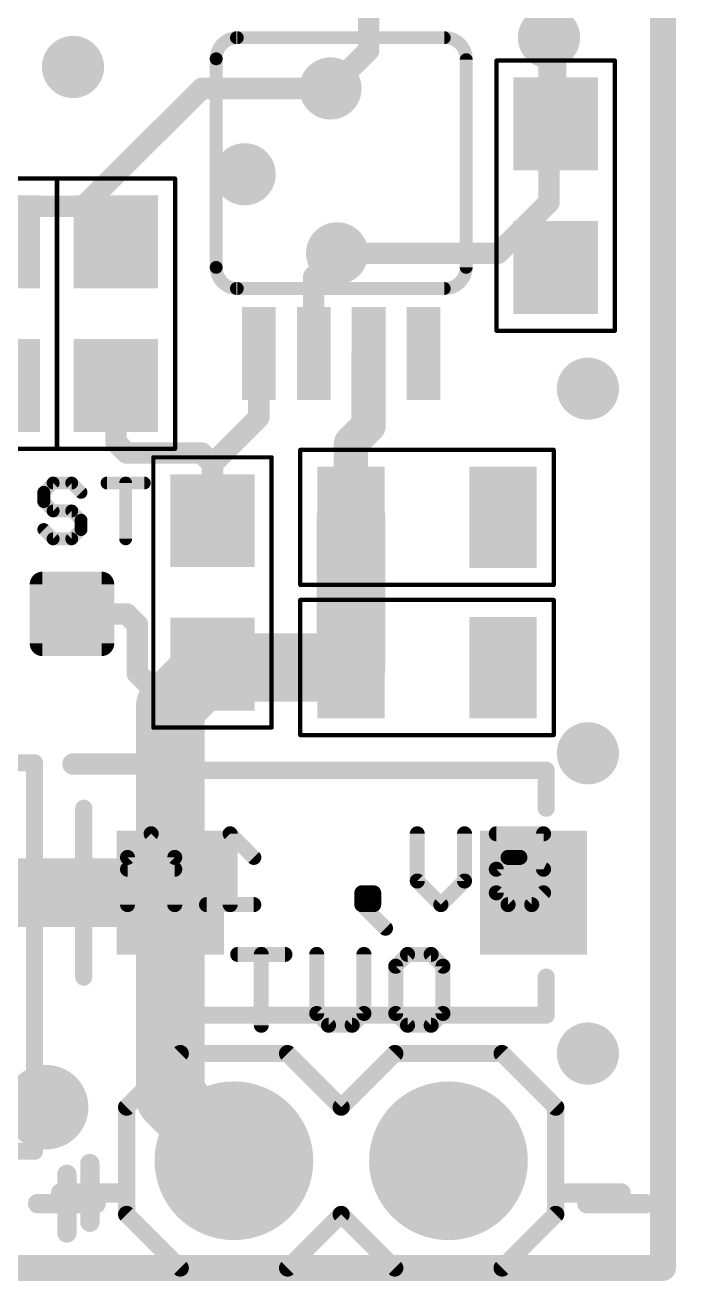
# Model space of a CAD drawing. Extents: x -0.2 to 20.5, y -0.3 to 32.1.
# Drawn here: x 12.77 to 20.47, y -0.15 to 14.72 of the extents above; entities that cross this region are included whole.
import ezdxf

# ---------------------------------------------------------------- set-up
doc = ezdxf.new("R2010")
doc.units = 0
for name, color, linetype in [('1', 12, 'CONTINUOUS'), ('16', 132, 'CONTINUOUS'), ('17', 110, 'CONTINUOUS'), ('18', 110, 'CONTINUOUS'), ('20', 53, 'CONTINUOUS'), ('21', 41, 'CONTINUOUS'), ('22', 40, 'CONTINUOUS'), ('39', 12, 'CONTINUOUS')]:
    doc.layers.add(name, color=color, linetype=linetype)

# ---------------------------------------------------------------- blocks, each defined once
blk = doc.blocks.new('RECT')
blk.add_solid([(-0.5, -0.5), (0.5, -0.5), (-0.5, 0.5), (0.5, 0.5)])
blk = doc.blocks.new('RECT160000X160000R30')
at = {"const_width": 0.15}
blk.add_lwpolyline([(0.425, -0.35), (0.425, 0.35, 0.4142), (0.35, 0.425), (-0.35, 0.425, 0.4142), (-0.425, 0.35), (-0.425, -0.35, 0.4142), (-0.35, -0.425), (0.35, -0.425, 0.4142)], format="xyb", close=True, dxfattribs=at)
blk.add_solid([(-0.3754, -0.3754), (0.3754, -0.3754), (-0.3754, 0.3754), (0.3754, 0.3754)])
blk = doc.blocks.new('ROUNDP')
at = {"const_width": 0.5}
blk.add_lwpolyline([(0, -0.25, 1), (0, 0.25, 1), (0, -0.25)], format="xyb", dxfattribs=at)
blk = doc.blocks.new('PIE')
at = {"const_width": 0.5}
blk.add_lwpolyline([(0, -0.25, 1), (0, 0.25, 1), (0, -0.25)], format="xyb", dxfattribs=at)
blk = doc.blocks.new('ROUNDV')
at = {"const_width": 0.5}
blk.add_lwpolyline([(0, -0.25, 1), (0, 0.25, 1), (0, -0.25)], format="xyb", dxfattribs=at)

msp = doc.modelspace()

# ---------------------------------------------------------------- linework, layer by layer
at = {"layer": '1'}
for points, const_width in [([(20.32, 31.75), (20.32, 0)], 0.3048), ([(16.835, 15.331), (16.835, 14.422)], 0.254), ([(18.9706, 14.5732), (18.9706, 14.4859)], 0.254), ([(18.9706, 14.4859), (19.05, 14.4066)], 0.254), ([(16.835, 14.422), (16.383, 13.97)], 0.254), ([(19.05, 14.4066), (19.05, 13.55)], 0.254), ([(16.185, 11.74), (16.4624, 12.0174)], 0.254), ([(16.185, 10.831), (16.185, 11.74)], 0.254), ([(16.835, 10.831), (16.835, 9.977)], 0.4064), ([(15.535, 10.831), (15.535, 10.074)], 0.254), ([(13.843, 10.453), (13.843, 9.779)], 0.254), ([(15.535, 10.074), (14.986, 9.525)], 0.254), ([(16.835, 9.977), (16.626, 9.768)], 0.4064), ([(16.626, 9.768), (16.626, 8.89)], 0.4064), ([(13.843, 9.779), (13.97, 9.652)], 0.254), ([(13.97, 9.652), (14.859, 9.652)], 0.254), ([(14.859, 9.652), (14.986, 9.525)], 0.254), ([(14.986, 9.525), (14.986, 8.851)], 0.254), ([(14.693, 9.144), (14.986, 8.851)], 0.254), ([(16.626, 7.112), (16.626, 8.89)], 0.8128), ([(13.323, 7.747), (13.97, 7.747)], 0.254), ([(13.97, 7.747), (14.097, 7.62)], 0.254), ([(14.097, 7.62), (14.097, 7.042)], 0.254), ([(14.986, 7.151), (14.487, 6.652)], 0.8128), ([(14.986, 7.151), (15.025, 7.112)], 0.8128), ([(15.025, 7.112), (16.626, 7.112)], 0.8128), ([(14.097, 7.042), (14.487, 6.652)], 0.254), ([(14.487, 6.652), (14.487, 5.969)], 0.8128), ([(14.487, 5.969), (14.487, 4.445)], 0.8128), ([(13.335, 5.969), (14.487, 5.969)], 0.254), ([(11.938, 4.445), (14.487, 4.445)], 0.8128), ([(14.487, 2.023), (14.487, 4.445)], 0.8128), ([(15.24, 1.27), (14.487, 2.023)], 0.8128), ([(20.32, 0), (5.969, 0)], 0.3048)]:
    msp.add_lwpolyline(points, dxfattribs=dict(at, const_width=const_width))
for points, const_width in [([(19.0341, 14.5732, 1), (18.9071, 14.5732)], 0.127), ([(19.0155, 14.5308, 1), (18.9257, 14.441)], 0.127), ([(16.7715, 14.422, 1), (16.8985, 14.422)], 0.127), ([(16.8799, 14.3771, 1), (16.7901, 14.4669)], 0.127), ([(18.9071, 14.4859, 1), (19.0341, 14.4859)], 0.127), ([(19.1135, 14.4066, 1), (18.9865, 14.4066)], 0.127), ([(19.0051, 14.3617, 1), (19.0949, 14.4515)], 0.127), ([(16.3381, 14.0149, 1), (16.4279, 13.9251)], 0.127), ([(18.9865, 13.55, 1), (19.1135, 13.55)], 0.127), ([(16.5073, 11.9725, 1), (16.4175, 12.0623)], 0.127), ([(16.2485, 11.74, 1), (16.1215, 11.74)], 0.127), ([(16.1401, 11.7849, 1), (16.2299, 11.6951)], 0.127), ([(16.9366, 10.831, 1), (16.7334, 10.831)], 0.2032), ([(15.5985, 10.831, 1), (15.4715, 10.831)], 0.127), ([(16.1215, 10.831, 1), (16.2485, 10.831)], 0.127), ([(13.9065, 10.453, 1), (13.7795, 10.453)], 0.127), ([(15.4715, 10.074, 1), (15.5985, 10.074)], 0.127), ([(15.5799, 10.0291, 1), (15.4901, 10.1189)], 0.127), ([(16.9068, 9.9052, 1), (16.7632, 10.0488)], 0.2032), ([(16.7276, 9.768, 1), (16.5244, 9.768)], 0.2032), ([(16.7334, 9.977, 1), (16.9366, 9.977)], 0.2032), ([(13.8879, 9.8239, 1), (13.7981, 9.7341)], 0.127), ([(13.7795, 9.779, 1), (13.9065, 9.779)], 0.127), ([(16.5542, 9.8398, 1), (16.6978, 9.6962)], 0.2032), ([(13.97, 9.7155, 1), (13.97, 9.5885)], 0.127), ([(13.9251, 9.6071, 1), (14.0149, 9.6969)], 0.127), ([(14.9039, 9.6969, 1), (14.8141, 9.6071)], 0.127), ([(14.859, 9.5885, 1), (14.859, 9.7155)], 0.127), ([(15.0495, 9.525, 1), (14.9225, 9.525)], 0.127), ([(14.9411, 9.5699, 1), (15.0309, 9.4801)], 0.127), ([(14.9411, 9.4801, 1), (15.0309, 9.5699)], 0.127), ([(14.7379, 9.1889, 1), (14.6481, 9.0991)], 0.127), ([(16.8292, 8.89, 1), (16.4228, 8.89)], 0.4064), ([(14.9411, 8.8061, 1), (15.0309, 8.8959)], 0.127), ([(16.5244, 8.89, 1), (16.7276, 8.89)], 0.2032), ([(14.9225, 8.851, 1), (15.0495, 8.851)], 0.127), ([(13.323, 7.8105, 1), (13.323, 7.6835)], 0.127), ([(14.0149, 7.7919, 1), (13.9251, 7.7021)], 0.127), ([(13.97, 7.6835, 1), (13.97, 7.8105)], 0.127), ([(14.1605, 7.62, 1), (14.0335, 7.62)], 0.127), ([(14.0521, 7.5751, 1), (14.1419, 7.6649)], 0.127), ([(15.1297, 7.2947, 1), (14.8423, 7.0073)], 0.4064), ([(15.025, 7.3152, 1), (15.025, 6.9088)], 0.4064), ([(15.1297, 7.0073, 1), (14.8423, 7.2947)], 0.4064), ([(14.8813, 6.9683, 1), (15.1687, 7.2557)], 0.4064), ([(16.626, 6.9088, 1), (16.626, 7.3152)], 0.4064), ([(16.4228, 7.112, 1), (16.8292, 7.112)], 0.4064), ([(14.1419, 7.0869, 1), (14.0521, 6.9971)], 0.127), ([(14.0335, 7.042, 1), (14.1605, 7.042)], 0.127), ([(14.6902, 6.652, 1), (14.2838, 6.652)], 0.4064), ([(14.3433, 6.7957, 1), (14.6307, 6.5083)], 0.4064), ([(14.4421, 6.6071, 1), (14.5319, 6.6969)], 0.127), ([(14.6902, 5.969, 1), (14.2838, 5.969)], 0.4064), ([(14.2838, 5.969, 1), (14.6902, 5.969)], 0.4064), ([(13.335, 6.0325, 1), (13.335, 5.9055)], 0.127), ([(14.487, 5.9055, 1), (14.487, 6.0325)], 0.127), ([(14.6902, 4.445, 1), (14.2838, 4.445)], 0.4064), ([(14.487, 4.2418, 1), (14.487, 4.6482)], 0.4064), ([(14.2838, 4.445, 1), (14.6902, 4.445)], 0.4064), ([(14.6307, 2.1667, 1), (14.3433, 1.8793)], 0.4064), ([(14.2838, 2.023, 1), (14.6902, 2.023)], 0.4064), ([(15.0963, 1.1263, 1), (15.3837, 1.4137)], 0.4064), ([(20.32, -0.0762, 1), (20.32, 0.0762)], 0.1524), ([(20.2438, 0, 1), (20.3962, 0)], 0.1524)]:
    msp.add_lwpolyline(points, format="xyb", dxfattribs=dict(at, const_width=const_width))
at = {"layer": '16'}
for points, const_width in [([(20.32, 31.75), (20.32, 0)], 0.3048), ([(18.9706, 12.6206), (18.9706, 14.5732)], 0.254), ([(14.859, 13.97), (13.462, 12.573)], 0.254), ([(16.383, 13.97), (14.859, 13.97)], 0.254), ([(16.383, 13.97), (16.51, 13.97)], 0.254), ([(13.462, 12.573), (11.303, 12.573)], 0.254), ([(18.3674, 12.0174), (18.9706, 12.6206)], 0.254), ([(16.4624, 12.0174), (18.3674, 12.0174)], 0.254), ([(20.32, 0), (5.969, 0)], 0.3048)]:
    msp.add_lwpolyline(points, dxfattribs=dict(at, const_width=const_width))
for points, const_width in [([(19.0341, 14.5732, 1), (18.9071, 14.5732)], 0.127), ([(14.859, 14.0335, 1), (14.859, 13.9065)], 0.127), ([(14.9039, 13.9251, 1), (14.8141, 14.0149)], 0.127), ([(16.383, 14.0335, 1), (16.383, 13.9065)], 0.127), ([(16.383, 13.9065, 1), (16.383, 14.0335)], 0.127), ([(16.51, 13.9065, 1), (16.51, 14.0335)], 0.127), ([(13.4171, 12.6179, 1), (13.5069, 12.5281)], 0.127), ([(13.462, 12.5095, 1), (13.462, 12.6365)], 0.127), ([(18.9071, 12.6206, 1), (19.0341, 12.6206)], 0.127), ([(19.0155, 12.5757, 1), (18.9257, 12.6655)], 0.127), ([(16.4624, 12.0809, 1), (16.4624, 11.9539)], 0.127), ([(18.3225, 12.0623, 1), (18.4123, 11.9725)], 0.127), ([(18.3674, 11.9539, 1), (18.3674, 12.0809)], 0.127), ([(20.32, -0.0762, 1), (20.32, 0.0762)], 0.1524), ([(20.2438, 0, 1), (20.3962, 0)], 0.1524)]:
    msp.add_lwpolyline(points, format="xyb", dxfattribs=dict(at, const_width=const_width))
at = {"layer": '20', "const_width": 0.2032}
for points in [[(20.32, 0), (20.32, 31.75)], [(0, 0), (20.32, 0)]]:
    msp.add_lwpolyline(points, dxfattribs=at)
at = {"layer": '20', "const_width": 0.1016}
for points in [[(20.2692, 0, 1), (20.3708, 0)], [(20.32, -0.0508, 1), (20.32, 0.0508)]]:
    msp.add_lwpolyline(points, format="xyb", dxfattribs=at)
at = {"layer": '21'}
for points, const_width in [([(15.28, 14.571, 0.4142), (15.03, 14.321)], 0.1524), ([(15.27, 14.6091, 1), (15.27, 14.5329)], 0.0762), ([(15.28, 14.5329, 1), (15.28, 14.6091)], 0.0762), ([(17.99, 14.321, 0.4142), (17.74, 14.571)], 0.1524), ([(17.73, 14.5329, 1), (17.73, 14.6091)], 0.0762), ([(15.0681, 14.321, 1), (14.9919, 14.321)], 0.0762), ([(14.9919, 14.321, 1), (15.0681, 14.321)], 0.0762), ([(18.0281, 14.311, 1), (17.9519, 14.311)], 0.0762), ([(15.03, 11.851, 0.4142), (15.28, 11.601)], 0.1524), ([(15.0681, 11.851, 1), (14.9919, 11.851)], 0.0762), ([(17.74, 11.601, 0.4142), (17.99, 11.851)], 0.1524), ([(14.9919, 11.851, 1), (15.0681, 11.851)], 0.0762), ([(17.9519, 11.851, 1), (18.0281, 11.851)], 0.0762), ([(15.27, 11.6391, 1), (15.27, 11.5629)], 0.0762), ([(15.28, 11.5629, 1), (15.28, 11.6391)], 0.0762), ([(17.73, 11.5629, 1), (17.73, 11.6391)], 0.0762), ([(13.0996, 9.3351, 1), (13.0996, 9.2589)], 0.0762), ([(13.1265, 9.27, 1), (13.0727, 9.3239)], 0.0762), ([(13.3469, 9.3239, 1), (13.293, 9.27)], 0.0762), ([(13.3199, 9.2589, 1), (13.3199, 9.3351)], 0.0762), ([(13.7379, 9.3351, 1), (13.7379, 9.2589)], 0.0762), ([(13.9963, 9.297, 1), (13.9201, 9.297)], 0.0762), ([(14.1785, 9.2589, 1), (14.1785, 9.3351)], 0.0762), ([(13.0275, 9.1868, 1), (12.9513, 9.1868)], 0.0762), ([(12.9625, 9.2137, 1), (13.0164, 9.1599)], 0.0762), ([(13.4031, 9.1599, 1), (13.457, 9.2137)], 0.0762), ([(13.0164, 9.1036, 1), (12.9625, 9.0497)], 0.0762), ([(12.9513, 9.0766, 1), (13.0275, 9.0766)], 0.0762), ([(13.0996, 9.0046, 1), (13.0996, 8.9284)], 0.0762), ([(13.0727, 8.9395, 1), (13.1265, 8.9934)], 0.0762), ([(13.3469, 8.9934, 1), (13.293, 8.9395)], 0.0762), ([(13.3199, 8.9284, 1), (13.3199, 9.0046)], 0.0762), ([(13.4682, 8.8563, 1), (13.392, 8.8563)], 0.0762), ([(13.0164, 8.7731, 1), (12.9625, 8.7192)], 0.0762), ([(13.392, 8.7462, 1), (13.4682, 8.7462)], 0.0762), ([(13.4031, 8.8294, 1), (13.457, 8.8833)], 0.0762), ([(13.457, 8.7192, 1), (13.4031, 8.7731)], 0.0762), ([(13.0996, 8.6741, 1), (13.0996, 8.5979)], 0.0762), ([(13.0727, 8.6091, 1), (13.1265, 8.6629)], 0.0762), ([(13.293, 8.6629, 1), (13.3469, 8.6091)], 0.0762), ([(13.3199, 8.5979, 1), (13.3199, 8.6741)], 0.0762), ([(13.9201, 8.636, 1), (13.9963, 8.636)], 0.0762), ([(12.9308, 5.983, 1), (12.8292, 5.983)], 0.1016), ([(12.88, 5.9322, 1), (12.88, 6.0338)], 0.1016), ([(14.3878, 5.895, 1), (14.2862, 5.895)], 0.1016), ([(14.337, 5.9458, 1), (14.337, 5.8442)], 0.1016), ([(18.9878, 5.895, 1), (18.8862, 5.895)], 0.1016), ([(18.937, 5.8442, 1), (18.937, 5.9458)], 0.1016), ([(13.5128, 5.445, 1), (13.4112, 5.445)], 0.1016), ([(14.2862, 5.445, 1), (14.3878, 5.445)], 0.1016), ([(18.8862, 5.445, 1), (18.9878, 5.445)], 0.1016), ([(13.4112, 3.445, 1), (13.5128, 3.445)], 0.1016), ([(14.3878, 3.445, 1), (14.2862, 3.445)], 0.1016), ([(18.9878, 3.445, 1), (18.8862, 3.445)], 0.1016), ([(14.337, 3.0458, 1), (14.337, 2.9442)], 0.1016), ([(14.2862, 2.995, 1), (14.3878, 2.995)], 0.1016), ([(18.8862, 2.995, 1), (18.9878, 2.995)], 0.1016), ([(18.937, 2.9442, 1), (18.937, 3.0458)], 0.1016), ([(14.605, 2.5908, 1), (14.605, 2.4892)], 0.1016), ([(14.6409, 2.5041, 1), (14.5691, 2.5759)], 0.1016), ([(15.9109, 2.5759, 1), (15.8391, 2.5041)], 0.1016), ([(15.875, 2.4892, 1), (15.875, 2.5908)], 0.1016), ([(17.145, 2.5908, 1), (17.145, 2.4892)], 0.1016), ([(17.1809, 2.5041, 1), (17.1091, 2.5759)], 0.1016), ([(18.4509, 2.5759, 1), (18.3791, 2.5041)], 0.1016), ([(18.415, 2.4892, 1), (18.415, 2.5908)], 0.1016), ([(14.0208, 1.905, 1), (13.9192, 1.905)], 0.1016), ([(13.9341, 1.9409, 1), (14.0059, 1.8691)], 0.1016), ([(16.4741, 1.9409, 1), (16.5459, 1.8691)], 0.1016), ([(16.4741, 1.8691, 1), (16.5459, 1.9409)], 0.1016), ([(19.1008, 1.905, 1), (18.9992, 1.905)], 0.1016), ([(19.0141, 1.8691, 1), (19.0859, 1.9409)], 0.1016), ([(12.8292, 1.383, 1), (12.9308, 1.383)], 0.1016), ([(12.88, 1.3322, 1), (12.88, 1.4338)], 0.1016), ([(13.3195, 1.1099, 1), (13.2052, 1.1099)], 0.1143), ([(12.9149, 0.8196, 1), (12.9149, 0.7053)], 0.1143), ([(13.6098, 0.7053, 1), (13.6098, 0.8196)], 0.1143), ([(19.4183, 0.8196, 1), (19.4183, 0.7053)], 0.1143), ([(20.1132, 0.7053, 1), (20.1132, 0.8196)], 0.1143), ([(14.0059, 0.6709, 1), (13.9341, 0.5991)], 0.1016), ([(13.9192, 0.635, 1), (14.0208, 0.635)], 0.1016), ([(16.5459, 0.6709, 1), (16.4741, 0.5991)], 0.1016), ([(16.5459, 0.5991, 1), (16.4741, 0.6709)], 0.1016), ([(18.9992, 0.635, 1), (19.1008, 0.635)], 0.1016), ([(19.0859, 0.5991, 1), (19.0141, 0.6709)], 0.1016), ([(13.2052, 0.415, 1), (13.3195, 0.415)], 0.1143), ([(14.605, 0.0508, 1), (14.605, -0.0508)], 0.1016), ([(14.5691, -0.0359, 1), (14.6409, 0.0359)], 0.1016), ([(15.8391, 0.0359, 1), (15.9109, -0.0359)], 0.1016), ([(15.875, -0.0508, 1), (15.875, 0.0508)], 0.1016), ([(17.145, 0.0508, 1), (17.145, -0.0508)], 0.1016), ([(17.1091, -0.0359, 1), (17.1809, 0.0359)], 0.1016), ([(18.3791, 0.0359, 1), (18.4509, -0.0359)], 0.1016), ([(18.415, -0.0508, 1), (18.415, 0.0508)], 0.1016)]:
    msp.add_lwpolyline(points, format="xyb", dxfattribs=dict(at, const_width=const_width))
for points, const_width in [([(15.27, 14.571), (17.73, 14.571)], 0.1524), ([(15.03, 14.321), (15.03, 11.851)], 0.1524), ([(17.99, 11.851), (17.99, 14.311)], 0.1524), ([(17.73, 11.601), (15.27, 11.601)], 0.1524), ([(13.0996, 9.297), (12.9894, 9.1868)], 0.1524), ([(13.3199, 9.297), (13.0996, 9.297)], 0.1524), ([(13.4301, 9.1868), (13.3199, 9.297)], 0.1524), ([(13.7379, 9.297), (14.1785, 9.297)], 0.1524), ([(13.9582, 8.636), (13.9582, 9.297)], 0.1524), ([(12.9894, 9.1868), (12.9894, 9.0766)], 0.1524), ([(12.9894, 9.0766), (13.0996, 8.9665)], 0.1524), ([(13.0996, 8.9665), (13.3199, 8.9665)], 0.1524), ([(13.3199, 8.9665), (13.4301, 8.8563)], 0.1524), ([(13.4301, 8.8563), (13.4301, 8.7462)], 0.1524), ([(13.0996, 8.636), (12.9894, 8.7462)], 0.1524), ([(13.4301, 8.7462), (13.3199, 8.636)], 0.1524), ([(13.3199, 8.636), (13.0996, 8.636)], 0.1524), ([(12.43, 5.983), (12.88, 5.983)], 0.2032), ([(12.88, 5.983), (12.88, 1.383)], 0.2032), ([(14.337, 5.445), (14.337, 5.895)], 0.2032), ([(14.337, 5.895), (18.937, 5.895)], 0.2032), ([(18.937, 5.895), (18.937, 5.445)], 0.2032), ([(13.462, 3.445), (13.462, 5.445)], 0.2032), ([(14.337, 2.995), (14.337, 3.445)], 0.2032), ([(18.937, 3.445), (18.937, 2.995)], 0.2032), ([(18.937, 2.995), (14.337, 2.995)], 0.2032), ([(14.605, 2.54), (13.97, 1.905)], 0.2032), ([(14.605, 2.54), (15.875, 2.54)], 0.2032), ([(15.875, 2.54), (16.51, 1.905)], 0.2032), ([(16.51, 1.905), (17.145, 2.54)], 0.2032), ([(17.145, 2.54), (18.415, 2.54)], 0.2032), ([(18.415, 2.54), (19.05, 1.905)], 0.2032), ([(13.97, 1.905), (13.97, 0.635)], 0.2032), ([(19.05, 1.905), (19.05, 0.635)], 0.2032), ([(12.88, 1.383), (12.43, 1.383)], 0.2032), ([(13.2623, 1.1099), (13.2623, 0.415)], 0.2286), ([(12.9149, 0.7624), (13.6098, 0.7624)], 0.2286), ([(19.4183, 0.7624), (20.1132, 0.7624)], 0.2286), ([(13.97, 0.635), (14.605, 0)], 0.2032), ([(16.51, 0.635), (15.875, 0)], 0.2032), ([(17.145, 0), (16.51, 0.635)], 0.2032), ([(19.05, 0.635), (18.415, 0)], 0.2032), ([(15.875, 0), (14.605, 0)], 0.2032), ([(18.415, 0), (17.145, 0)], 0.2032)]:
    msp.add_lwpolyline(points, dxfattribs=dict(at, const_width=const_width))
at = {"layer": '22'}
for points, const_width in [([(14.2601, 5.1426), (13.9805, 4.863)], 0.1778), ([(14.5398, 4.863), (14.2601, 5.1426)], 0.1778), ([(15.4753, 4.863), (15.1957, 5.1426)], 0.1778), ([(15.1957, 5.1426), (15.1957, 4.3037)], 0.1778), ([(17.4107, 4.5834), (17.4107, 5.1426)], 0.1778), ([(17.97, 5.1426), (17.97, 4.5834)], 0.1778), ([(18.3463, 5.1426), (18.9055, 5.1426)], 0.1778), ([(18.9055, 5.1426), (18.9055, 4.7232)], 0.1778), ([(13.9805, 4.863), (13.9805, 4.3037)], 0.1778), ([(14.5398, 4.3037), (14.5398, 4.863)], 0.1778), ([(18.4861, 4.863), (18.3463, 4.7232)], 0.1778), ([(18.6259, 4.863), (18.4861, 4.863)], 0.1778), ([(18.9055, 4.7232), (18.6259, 4.863)], 0.1778), ([(14.5398, 4.7232), (13.9805, 4.7232)], 0.1778), ([(18.3463, 4.7232), (18.3463, 4.4435)], 0.1778), ([(17.6904, 4.3037), (17.4107, 4.5834)], 0.1778), ([(17.97, 4.5834), (17.6904, 4.3037)], 0.1778), ([(16.7549, 4.3037), (16.7549, 4.4435)], 0.1778), ([(16.7549, 4.4435), (16.8947, 4.4435)], 0.1778), ([(16.8947, 4.4435), (16.8947, 4.3037)], 0.1778), ([(18.3463, 4.4435), (18.4861, 4.3037)], 0.1778), ([(18.7657, 4.3037), (18.9055, 4.4435)], 0.1778), ([(15.4753, 4.3037), (14.916, 4.3037)], 0.1778), ([(17.0345, 4.0241), (16.7549, 4.3037)], 0.1778), ([(16.8947, 4.3037), (16.7549, 4.3037)], 0.1778), ([(18.4861, 4.3037), (18.7657, 4.3037)], 0.1778), ([(15.8439, 3.7139), (15.2846, 3.7139)], 0.1778), ([(15.5642, 2.875), (15.5642, 3.7139)], 0.1778), ([(16.2201, 3.0148), (16.2201, 3.7139)], 0.1778), ([(16.7794, 3.7139), (16.7794, 3.0148)], 0.1778), ([(17.1556, 3.5741), (17.2955, 3.7139)], 0.1778), ([(17.2955, 3.7139), (17.5751, 3.7139)], 0.1778), ([(17.5751, 3.7139), (17.7149, 3.5741)], 0.1778), ([(17.1556, 3.0148), (17.1556, 3.5741)], 0.1778), ([(17.7149, 3.5741), (17.7149, 3.0148)], 0.1778), ([(16.3599, 2.875), (16.2201, 3.0148)], 0.1778), ([(16.7794, 3.0148), (16.6396, 2.875)], 0.1778), ([(17.2955, 2.875), (17.1556, 3.0148)], 0.1778), ([(17.7149, 3.0148), (17.5751, 2.875)], 0.1778), ([(16.6396, 2.875), (16.3599, 2.875)], 0.1778), ([(17.5751, 2.875), (17.2955, 2.875)], 0.1778), ([(13.5347, 1.2369), (13.5347, 0.542)], 0.2286), ([(13.8821, 0.8894), (13.1872, 0.8894)], 0.2286), ([(19.8247, 0.8894), (19.1298, 0.8894)], 0.2286)]:
    msp.add_lwpolyline(points, dxfattribs=dict(at, const_width=const_width))
for points, const_width in [([(14.2916, 5.1741, 1), (14.2287, 5.1112)], 0.0889), ([(14.2916, 5.1112, 1), (14.2287, 5.1741)], 0.0889), ([(15.2271, 5.1741, 1), (15.1642, 5.1112)], 0.0889), ([(15.2401, 5.1426, 1), (15.1512, 5.1426)], 0.0889), ([(17.4552, 5.1426, 1), (17.3663, 5.1426)], 0.0889), ([(18.0145, 5.1426, 1), (17.9256, 5.1426)], 0.0889), ([(18.3463, 5.1871, 1), (18.3463, 5.0982)], 0.0889), ([(18.95, 5.1426, 1), (18.8611, 5.1426)], 0.0889), ([(18.9055, 5.0982, 1), (18.9055, 5.1871)], 0.0889), ([(13.9491, 4.8944, 1), (14.0119, 4.8316)], 0.0889), ([(14.025, 4.863, 1), (13.9361, 4.863)], 0.0889), ([(14.5842, 4.863, 1), (14.4953, 4.863)], 0.0889), ([(14.5084, 4.8316, 1), (14.5712, 4.8944)], 0.0889), ([(15.4439, 4.8316, 1), (15.5067, 4.8944)], 0.0889), ([(18.4861, 4.9074, 1), (18.4861, 4.8185)], 0.0889), ([(18.5175, 4.8316, 1), (18.4547, 4.8944)], 0.0889), ([(18.6458, 4.9027, 1), (18.606, 4.8232)], 0.0889), ([(18.6259, 4.8185, 1), (18.6259, 4.9074)], 0.0889), ([(13.9805, 4.7676, 1), (13.9805, 4.6787)], 0.0889), ([(14.5398, 4.6787, 1), (14.5398, 4.7676)], 0.0889), ([(18.3907, 4.7232, 1), (18.3018, 4.7232)], 0.0889), ([(18.3148, 4.7546, 1), (18.3777, 4.6917)], 0.0889), ([(18.8611, 4.7232, 1), (18.95, 4.7232)], 0.0889), ([(18.8857, 4.6834, 1), (18.9254, 4.7629)], 0.0889), ([(17.4422, 4.6148, 1), (17.3793, 4.5519)], 0.0889), ([(17.3663, 4.5834, 1), (17.4552, 4.5834)], 0.0889), ([(17.9256, 4.5834, 1), (18.0145, 4.5834)], 0.0889), ([(18.0014, 4.5519, 1), (17.9386, 4.6148)], 0.0889), ([(16.7993, 4.4435, 1), (16.7104, 4.4435)], 0.0889), ([(16.7549, 4.488, 1), (16.7549, 4.3991)], 0.0889), ([(16.9391, 4.4435, 1), (16.8502, 4.4435)], 0.0889), ([(16.8947, 4.3991, 1), (16.8947, 4.488)], 0.0889), ([(18.3777, 4.475, 1), (18.3148, 4.4121)], 0.0889), ([(18.3018, 4.4435, 1), (18.3907, 4.4435)], 0.0889), ([(18.937, 4.4121, 1), (18.8741, 4.475)], 0.0889), ([(13.9361, 4.3037, 1), (14.025, 4.3037)], 0.0889), ([(14.4953, 4.3037, 1), (14.5842, 4.3037)], 0.0889), ([(14.916, 4.3482, 1), (14.916, 4.2593)], 0.0889), ([(15.1512, 4.3037, 1), (15.2401, 4.3037)], 0.0889), ([(15.4753, 4.2593, 1), (15.4753, 4.3482)], 0.0889), ([(16.7104, 4.3037, 1), (16.7993, 4.3037)], 0.0889), ([(16.7549, 4.3482, 1), (16.7549, 4.2593)], 0.0889), ([(16.7863, 4.3351, 1), (16.7234, 4.2723)], 0.0889), ([(16.8502, 4.3037, 1), (16.9391, 4.3037)], 0.0889), ([(16.8947, 4.2593, 1), (16.8947, 4.3482)], 0.0889), ([(17.659, 4.3351, 1), (17.7218, 4.2723)], 0.0889), ([(17.659, 4.2723, 1), (17.7218, 4.3351)], 0.0889), ([(18.4861, 4.3482, 1), (18.4861, 4.2593)], 0.0889), ([(18.4547, 4.2723, 1), (18.5175, 4.3351)], 0.0889), ([(18.7343, 4.3351, 1), (18.7971, 4.2723)], 0.0889), ([(18.7657, 4.2593, 1), (18.7657, 4.3482)], 0.0889), ([(17.0031, 3.9926, 1), (17.0659, 4.0555)], 0.0889), ([(15.2846, 3.7583, 1), (15.2846, 3.6694)], 0.0889), ([(15.6087, 3.7139, 1), (15.5198, 3.7139)], 0.0889), ([(15.8439, 3.6694, 1), (15.8439, 3.7583)], 0.0889), ([(16.2646, 3.7139, 1), (16.1757, 3.7139)], 0.0889), ([(16.8238, 3.7139, 1), (16.7349, 3.7139)], 0.0889), ([(17.2955, 3.7583, 1), (17.2955, 3.6694)], 0.0889), ([(17.3269, 3.6824, 1), (17.264, 3.7453)], 0.0889), ([(17.6065, 3.7453, 1), (17.5437, 3.6824)], 0.0889), ([(17.5751, 3.6694, 1), (17.5751, 3.7583)], 0.0889), ([(17.1242, 3.6055, 1), (17.1871, 3.5426)], 0.0889), ([(17.2001, 3.5741, 1), (17.1112, 3.5741)], 0.0889), ([(17.7594, 3.5741, 1), (17.6705, 3.5741)], 0.0889), ([(17.6835, 3.5426, 1), (17.7463, 3.6055)], 0.0889), ([(16.2515, 3.0462, 1), (16.1887, 2.9834)], 0.0889), ([(16.1757, 3.0148, 1), (16.2646, 3.0148)], 0.0889), ([(16.7349, 3.0148, 1), (16.8238, 3.0148)], 0.0889), ([(16.8108, 2.9834, 1), (16.748, 3.0462)], 0.0889), ([(17.1871, 3.0462, 1), (17.1242, 2.9834)], 0.0889), ([(17.1112, 3.0148, 1), (17.2001, 3.0148)], 0.0889), ([(17.6705, 3.0148, 1), (17.7594, 3.0148)], 0.0889), ([(17.7463, 2.9834, 1), (17.6835, 3.0462)], 0.0889), ([(15.5198, 2.875, 1), (15.6087, 2.875)], 0.0889), ([(16.3599, 2.9194, 1), (16.3599, 2.8305)], 0.0889), ([(16.3285, 2.8435, 1), (16.3914, 2.9064)], 0.0889), ([(16.6081, 2.9064, 1), (16.671, 2.8435)], 0.0889), ([(16.6396, 2.8305, 1), (16.6396, 2.9194)], 0.0889), ([(17.2955, 2.9194, 1), (17.2955, 2.8305)], 0.0889), ([(17.264, 2.8435, 1), (17.3269, 2.9064)], 0.0889), ([(17.5437, 2.9064, 1), (17.6065, 2.8435)], 0.0889), ([(17.5751, 2.8305, 1), (17.5751, 2.9194)], 0.0889), ([(13.5918, 1.2369, 1), (13.4775, 1.2369)], 0.1143), ([(13.1872, 0.9466, 1), (13.1872, 0.8323)], 0.1143), ([(13.8821, 0.8323, 1), (13.8821, 0.9466)], 0.1143), ([(19.1298, 0.9466, 1), (19.1298, 0.8323)], 0.1143), ([(19.8247, 0.8323, 1), (19.8247, 0.9466)], 0.1143), ([(13.4775, 0.542, 1), (13.5918, 0.542)], 0.1143)]:
    msp.add_lwpolyline(points, format="xyb", dxfattribs=dict(at, const_width=const_width))
at = {"layer": '39', "const_width": 0.0508}
for points in [[(18.35, 11.1), (18.35, 14.3)], [(18.35, 14.3), (19.75, 14.3)], [(19.75, 14.3), (19.75, 11.1)], [(11.746, 12.903), (13.146, 12.903)], [(13.143, 9.703), (13.143, 12.903)], [(13.143, 12.903), (14.543, 12.903)], [(13.146, 12.903), (13.146, 9.703)], [(14.543, 12.903), (14.543, 9.703)], [(19.75, 11.1), (18.35, 11.1)], [(13.146, 9.703), (11.746, 9.703)], [(14.543, 9.703), (13.143, 9.703)], [(16.026, 9.69), (19.026, 9.69)], [(16.026, 8.09), (16.026, 9.69)], [(19.026, 9.69), (19.026, 8.09)], [(14.286, 6.401), (14.286, 9.601)], [(14.286, 9.601), (15.686, 9.601)], [(15.686, 9.601), (15.686, 6.401)], [(19.026, 8.09), (16.026, 8.09)], [(16.026, 7.912), (19.026, 7.912)], [(16.026, 6.312), (16.026, 7.912)], [(19.026, 7.912), (19.026, 6.312)], [(15.686, 6.401), (14.286, 6.401)], [(19.026, 6.312), (16.026, 6.312)]]:
    msp.add_lwpolyline(points, dxfattribs=at)
at = {"layer": '39', "const_width": 0.0254}
for points in [[(18.3627, 14.3, 1), (18.3373, 14.3)], [(18.35, 14.3127, 1), (18.35, 14.2873)], [(19.7627, 14.3, 1), (19.7373, 14.3)], [(19.75, 14.2873, 1), (19.75, 14.3127)], [(13.1557, 12.903, 1), (13.1303, 12.903)], [(13.143, 12.9157, 1), (13.143, 12.8903)], [(13.1587, 12.903, 1), (13.1333, 12.903)], [(13.146, 12.8903, 1), (13.146, 12.9157)], [(14.5557, 12.903, 1), (14.5303, 12.903)], [(14.543, 12.8903, 1), (14.543, 12.9157)], [(18.35, 11.1127, 1), (18.35, 11.0873)], [(18.3373, 11.1, 1), (18.3627, 11.1)], [(19.7373, 11.1, 1), (19.7627, 11.1)], [(19.75, 11.0873, 1), (19.75, 11.1127)], [(13.143, 9.7157, 1), (13.143, 9.6903)], [(13.1303, 9.703, 1), (13.1557, 9.703)], [(13.1333, 9.703, 1), (13.1587, 9.703)], [(13.146, 9.6903, 1), (13.146, 9.7157)], [(14.5303, 9.703, 1), (14.5557, 9.703)], [(14.543, 9.6903, 1), (14.543, 9.7157)], [(16.026, 9.7027, 1), (16.026, 9.6773)], [(16.0387, 9.69, 1), (16.0133, 9.69)], [(19.0387, 9.69, 1), (19.0133, 9.69)], [(19.026, 9.6773, 1), (19.026, 9.7027)], [(14.2987, 9.601, 1), (14.2733, 9.601)], [(14.286, 9.6137, 1), (14.286, 9.5883)], [(15.6987, 9.601, 1), (15.6733, 9.601)], [(15.686, 9.5883, 1), (15.686, 9.6137)], [(16.026, 8.1027, 1), (16.026, 8.0773)], [(16.0133, 8.09, 1), (16.0387, 8.09)], [(19.0133, 8.09, 1), (19.0387, 8.09)], [(19.026, 8.0773, 1), (19.026, 8.1027)], [(16.026, 7.9247, 1), (16.026, 7.8993)], [(16.0387, 7.912, 1), (16.0133, 7.912)], [(19.0387, 7.912, 1), (19.0133, 7.912)], [(19.026, 7.8993, 1), (19.026, 7.9247)], [(14.286, 6.4137, 1), (14.286, 6.3883)], [(14.2733, 6.401, 1), (14.2987, 6.401)], [(15.6733, 6.401, 1), (15.6987, 6.401)], [(15.686, 6.3883, 1), (15.686, 6.4137)], [(16.026, 6.3247, 1), (16.026, 6.2993)], [(16.0133, 6.312, 1), (16.0387, 6.312)], [(19.0133, 6.312, 1), (19.0387, 6.312)], [(19.026, 6.2993, 1), (19.026, 6.3247)]]:
    msp.add_lwpolyline(points, format="xyb", dxfattribs=at)

# ---------------------------------------------------------------- block references
at = {"layer": '1', "xscale": 1.1}
for p, rotation in [((19.05, 13.55), 90), ((12.446, 12.153), 270), ((13.843, 12.153), 270), ((19.05, 11.85), 90), ((12.446, 10.453), 270), ((13.843, 10.453), 270), ((14.986, 8.851), 270), ((14.986, 7.151), 270)]:
    msp.add_blockref('RECT', p, dxfattribs=dict(at, rotation=rotation))
at = {"layer": '1', "rotation": 180}
for p, xscale, yscale in [((15.535, 10.831), 0.4, 1.1), ((16.185, 10.831), 0.4, 1.1), ((16.835, 10.831), 0.4, 1.1), ((17.485, 10.831), 0.4, 1.1), ((14.487, 4.445), 1.27, 1.47)]:
    msp.add_blockref('RECT', p, dxfattribs=dict(at, xscale=xscale, yscale=yscale))
at = {"layer": '1'}
for p, xscale, yscale in [((16.626, 8.89), 0.8, 1.2), ((18.426, 8.89), 0.8, 1.2), ((16.626, 7.112), 0.8, 1.2), ((18.426, 7.112), 0.8, 1.2), ((18.787, 4.445), 1.27, 1.47)]:
    msp.add_blockref('RECT', p, dxfattribs=dict(at, xscale=xscale, yscale=yscale))
at = {"layer": '1', "rotation": 90}
msp.add_blockref('RECT160000X160000R30', (13.323, 7.747), dxfattribs=at)
at = {"layer": '16'}
msp.add_blockref('PIE', (13.0175, 1.905), dxfattribs=at)
at = {"layer": '17', "xscale": 1.8796, "yscale": 1.8796, "rotation": 90}
for p in [(15.24, 1.27), (15.24, 1.27), (17.78, 1.27), (17.78, 1.27)]:
    msp.add_blockref('ROUNDP', p, dxfattribs=at)
at = {"layer": '18', "xscale": 0.7366, "yscale": 0.7366}
for p in [(18.9706, 14.5732), (18.9706, 14.5732), (13.335, 14.224), (13.335, 14.224), (16.383, 13.97), (16.383, 13.97), (15.367, 12.954), (15.367, 12.954), (16.4624, 12.0174), (16.4624, 12.0174), (19.431, 10.414), (19.431, 10.414), (19.431, 6.096), (19.431, 6.096), (19.431, 2.54), (19.431, 2.54)]:
    msp.add_blockref('ROUNDV', p, dxfattribs=at)

doc.saveas('drawing.dxf')
